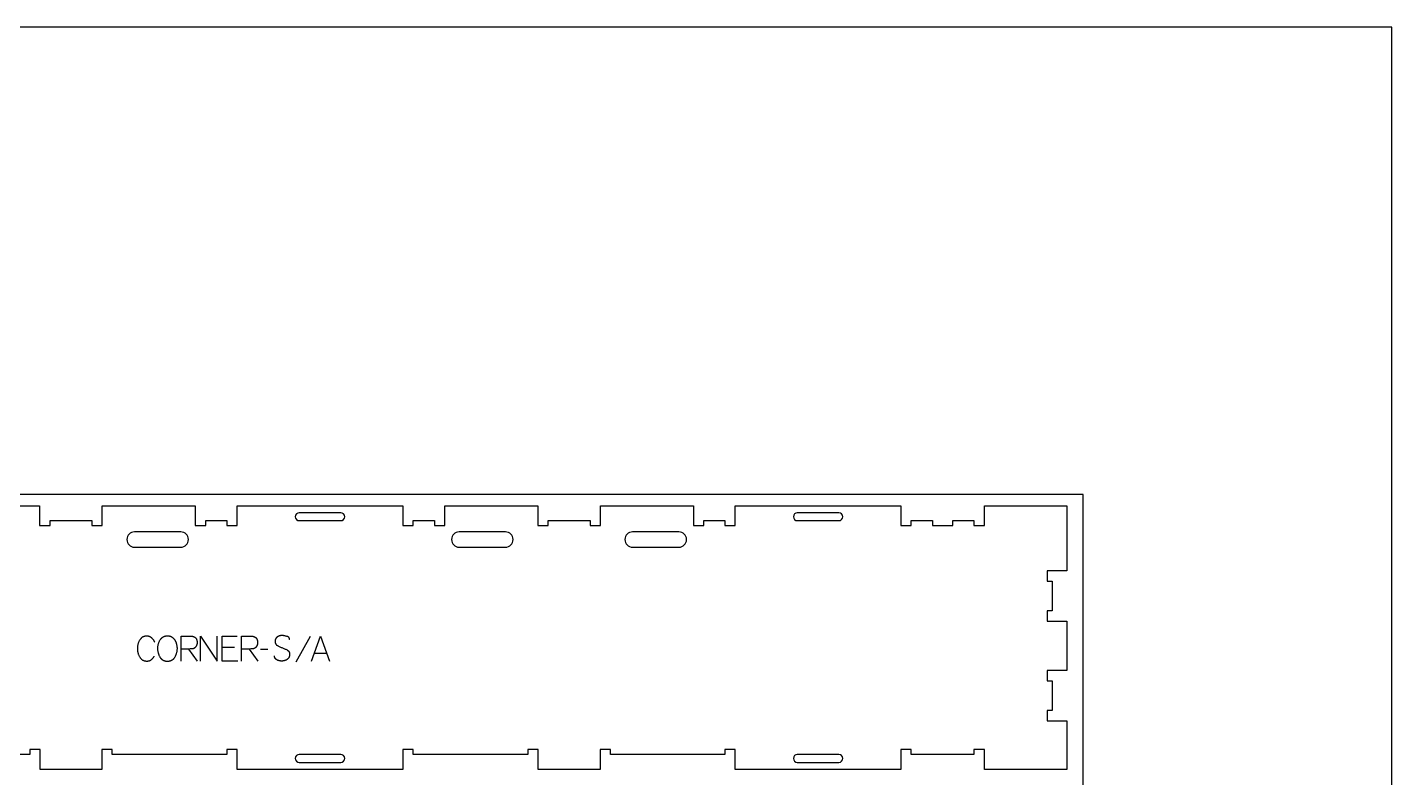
# Model space of a CAD drawing. Extents: x -40562 to -37379, y -17593 to -11999.
# Drawn here: x -39022 to -37379, y -12903 to -11999 of the extents above; entities that cross this region are included whole.
import ezdxf

# ---------------------------------------------------------------- set-up
doc = ezdxf.new("R2010")
doc.units = 0
for name, color, linetype in [('0_SHEET_SPRUCEPLY_2440X122', 1, 'CONTINUOUS'), ('1_ANYTOOL_1MMDEEP_LABELS_S', 2, 'CONTINUOUS'), ('3_ANYTOOL_CUTTHROUGH_INSID', 4, 'CONTINUOUS'), ('4_ANYTOOL_CUTTHROUGH_OUTSI', 5, 'CONTINUOUS'), ('DONOTCUT', 18, 'CONTINUOUS')]:
    doc.layers.add(name, color=color, linetype=linetype)

msp = doc.modelspace()

# ---------------------------------------------------------------- linework, layer by layer
at = {"layer": '0_SHEET_SPRUCEPLY_2440X122'}
msp.add_lwpolyline([(-40190.4, -12561.7), (-40190.4, -13781.7), (-37750.4, -13781.7), (-37750.4, -12561.7)], close=True, dxfattribs=at)
at = {"layer": '1_ANYTOOL_1MMDEEP_LABELS_S'}
for points in [[(-38868.7, -12739.8), (-38868.9, -12739.4), (-38869, -12739), (-38869.2, -12738.6), (-38869.4, -12738.3), (-38869.6, -12737.9), (-38869.8, -12737.5), (-38870, -12737.2), (-38870.3, -12736.8), (-38870.5, -12736.5), (-38870.7, -12736.2), (-38871, -12735.9), (-38871.3, -12735.6), (-38871.5, -12735.3), (-38871.8, -12735), (-38872.1, -12734.7), (-38872.4, -12734.4), (-38872.6, -12734.3), (-38872.8, -12734.2), (-38872.9, -12734.1), (-38873.1, -12733.9), (-38873.3, -12733.8), (-38873.4, -12733.7), (-38873.6, -12733.6), (-38873.8, -12733.5), (-38873.9, -12733.4), (-38874.1, -12733.3), (-38874.3, -12733.2), (-38874.5, -12733.1), (-38874.7, -12733.1), (-38874.8, -12733), (-38875, -12732.9), (-38875.2, -12732.8), (-38875.4, -12732.8), (-38875.6, -12732.7), (-38875.8, -12732.7), (-38876, -12732.6), (-38876.2, -12732.6), (-38876.4, -12732.5), (-38876.6, -12732.5), (-38876.8, -12732.4), (-38877, -12732.4), (-38877.2, -12732.4), (-38877.5, -12732.4), (-38877.7, -12732.3), (-38877.9, -12732.3), (-38878.1, -12732.3), (-38878.3, -12732.3), (-38878.6, -12732.3), (-38878.9, -12732.3), (-38879.2, -12732.3), (-38879.6, -12732.4), (-38879.9, -12732.4), (-38880.2, -12732.4), (-38880.5, -12732.5), (-38880.8, -12732.5), (-38881.1, -12732.6), (-38881.4, -12732.7), (-38881.7, -12732.8), (-38882, -12732.9), (-38882.3, -12733), (-38882.6, -12733.1), (-38882.7, -12733.1), (-38882.9, -12733.2), (-38883, -12733.3), (-38883.1, -12733.3), (-38883.3, -12733.4), (-38883.4, -12733.5), (-38883.5, -12733.6), (-38883.7, -12733.6), (-38883.8, -12733.7), (-38883.9, -12733.8), (-38884, -12733.9), (-38884.2, -12734), (-38884.3, -12734.1), (-38884.4, -12734.1), (-38884.6, -12734.3), (-38884.9, -12734.5), (-38885.1, -12734.7), (-38885.3, -12735), (-38885.5, -12735.2), (-38885.7, -12735.4), (-38885.9, -12735.7), (-38886.1, -12735.9), (-38886.3, -12736.2), (-38886.5, -12736.4), (-38886.7, -12736.7), (-38886.9, -12737), (-38887.2, -12737.6), (-38887.5, -12738.2), (-38887.8, -12738.8), (-38888.1, -12739.4), (-38888.4, -12740), (-38888.6, -12740.7), (-38888.8, -12741.3), (-38889, -12741.9), (-38889.2, -12742.6), (-38889.3, -12743.2), (-38889.4, -12743.9), (-38889.5, -12744.6), (-38889.6, -12745.2), (-38889.7, -12745.9), (-38889.7, -12746.6), (-38889.7, -12747.3), (-38889.7, -12748), (-38889.7, -12748.7), (-38889.6, -12749.4), (-38889.5, -12750.1), (-38889.4, -12750.7), (-38889.3, -12751.4), (-38889.1, -12752), (-38889.1, -12752.4), (-38889, -12752.7), (-38888.9, -12753), (-38888.8, -12753.3), (-38888.7, -12753.7), (-38888.6, -12754), (-38888.5, -12754.3), (-38888.3, -12754.6), (-38888.1, -12755.2), (-38887.8, -12755.8), (-38887.5, -12756.4), (-38887.2, -12757), (-38886.8, -12757.6), (-38886.7, -12757.9), (-38886.5, -12758.2), (-38886.3, -12758.5), (-38886.1, -12758.7), (-38885.9, -12759), (-38885.7, -12759.2), (-38885.5, -12759.4), (-38885.2, -12759.7), (-38885, -12759.9), (-38884.8, -12760.1), (-38884.5, -12760.3), (-38884.4, -12760.4), (-38884.3, -12760.5), (-38884.2, -12760.6), (-38884, -12760.7), (-38883.9, -12760.7), (-38883.8, -12760.8), (-38883.7, -12760.9), (-38883.5, -12761), (-38883.4, -12761.1), (-38883.3, -12761.1), (-38883.1, -12761.2), (-38883, -12761.3), (-38882.7, -12761.4), (-38882.4, -12761.5), (-38882.1, -12761.7), (-38881.8, -12761.8), (-38881.5, -12761.9), (-38881.2, -12761.9), (-38880.9, -12762), (-38880.6, -12762.1), (-38880.3, -12762.1), (-38879.9, -12762.2), (-38879.6, -12762.2), (-38879.3, -12762.3), (-38878.9, -12762.3), (-38878.6, -12762.3), (-38878.2, -12762.3), (-38877.8, -12762.3), (-38877.5, -12762.3), (-38877.3, -12762.3), (-38877.1, -12762.3), (-38876.9, -12762.2), (-38876.7, -12762.2), (-38876.5, -12762.2), (-38876.4, -12762.2), (-38876.2, -12762.1), (-38876, -12762.1), (-38875.9, -12762), (-38875.7, -12762), (-38875.5, -12762), (-38875.4, -12761.9), (-38875.2, -12761.9), (-38875, -12761.8), (-38874.9, -12761.7), (-38874.7, -12761.7), (-38874.6, -12761.6), (-38874.4, -12761.5), (-38874.3, -12761.5), (-38874.1, -12761.4), (-38874, -12761.3), (-38873.8, -12761.2), (-38873.7, -12761.2), (-38873.5, -12761.1), (-38873.4, -12761), (-38873.3, -12760.9), (-38873.1, -12760.8), (-38873, -12760.7), (-38872.7, -12760.5), (-38872.5, -12760.3), (-38872.2, -12760), (-38872, -12759.8), (-38871.7, -12759.6), (-38871.5, -12759.3), (-38871.2, -12759.1), (-38871, -12758.8), (-38870.8, -12758.6), (-38870.6, -12758.3), (-38870.4, -12758), (-38870.2, -12757.7), (-38870, -12757.4), (-38869.8, -12757.1), (-38869.6, -12756.8), (-38869.4, -12756.5)], [(-38837, -12762.3), (-38837, -12732.3), (-38825.7, -12732.3), (-38825.2, -12732.3), (-38824.7, -12732.3), (-38824.5, -12732.4), (-38824.2, -12732.4), (-38824, -12732.4), (-38823.8, -12732.4), (-38823.6, -12732.5), (-38823.4, -12732.5), (-38823.2, -12732.5), (-38823, -12732.6), (-38822.8, -12732.6), (-38822.6, -12732.7), (-38822.4, -12732.7), (-38822.2, -12732.8), (-38822, -12732.9), (-38821.8, -12732.9), (-38821.6, -12733), (-38821.5, -12733.1), (-38821.3, -12733.2), (-38821.1, -12733.2), (-38821, -12733.3), (-38820.8, -12733.4), (-38820.7, -12733.5), (-38820.5, -12733.6), (-38820.4, -12733.7), (-38820.2, -12733.8), (-38820.1, -12733.9), (-38819.9, -12734), (-38819.8, -12734.2), (-38819.7, -12734.3), (-38819.6, -12734.4), (-38819.4, -12734.5), (-38819.3, -12734.7), (-38819.2, -12734.8), (-38819.1, -12734.9), (-38819, -12735.1), (-38818.9, -12735.2), (-38818.8, -12735.4), (-38818.7, -12735.5), (-38818.6, -12735.7), (-38818.6, -12735.9), (-38818.5, -12736), (-38818.4, -12736.2), (-38818.3, -12736.4), (-38818.3, -12736.5), (-38818.2, -12736.7), (-38818.1, -12736.9), (-38818.1, -12737.1), (-38818, -12737.3), (-38818, -12737.5), (-38817.9, -12737.7), (-38817.9, -12737.9), (-38817.9, -12738.1), (-38817.8, -12738.3), (-38817.8, -12738.5), (-38817.8, -12738.8), (-38817.7, -12739), (-38817.7, -12739.2), (-38817.7, -12739.7), (-38817.7, -12740.2), (-38817.7, -12740.3), (-38817.7, -12740.5), (-38817.7, -12740.7), (-38817.7, -12740.9), (-38817.7, -12741), (-38817.8, -12741.2), (-38817.8, -12741.4), (-38817.8, -12741.5), (-38817.8, -12741.7), (-38817.9, -12741.9), (-38817.9, -12742), (-38817.9, -12742.2), (-38818, -12742.4), (-38818, -12742.5), (-38818.1, -12742.7), (-38818.1, -12742.9), (-38818.2, -12743), (-38818.3, -12743.2), (-38818.3, -12743.3), (-38818.4, -12743.5), (-38818.5, -12743.7), (-38818.5, -12743.8), (-38818.6, -12744), (-38818.7, -12744.1), (-38818.8, -12744.3), (-38818.9, -12744.4), (-38819, -12744.6), (-38819.1, -12744.7), (-38819.2, -12744.9), (-38819.3, -12745), (-38819.4, -12745.2), (-38819.5, -12745.3), (-38819.6, -12745.5), (-38819.7, -12745.6), (-38819.8, -12745.8), (-38819.9, -12745.9), (-38820.1, -12746), (-38820.2, -12746.1), (-38820.3, -12746.3), (-38820.4, -12746.4), (-38820.6, -12746.5), (-38820.7, -12746.6), (-38820.8, -12746.7), (-38821, -12746.8), (-38821.1, -12746.9), (-38821.3, -12747), (-38821.4, -12747.1), (-38821.6, -12747.1), (-38821.7, -12747.2), (-38821.9, -12747.3), (-38822, -12747.3), (-38822.2, -12747.4), (-38822.3, -12747.5), (-38822.5, -12747.5), (-38822.7, -12747.6), (-38822.8, -12747.6), (-38823, -12747.6), (-38823.2, -12747.7), (-38823.3, -12747.7), (-38823.5, -12747.7), (-38823.7, -12747.7), (-38823.9, -12747.8), (-38824.1, -12747.8), (-38826, -12747.8), (-38828, -12747.9), (-38837, -12747.9)], [(-38813.5, -12762.3), (-38813.5, -12732.3), (-38793.4, -12762.3), (-38793.4, -12732.3)], [(-38768.5, -12762.3), (-38787.4, -12762.3), (-38787.4, -12732.3), (-38769.6, -12732.3)], [(-38764.2, -12762.3), (-38764.2, -12732.3), (-38752.8, -12732.3), (-38752.3, -12732.3), (-38751.8, -12732.3), (-38751.6, -12732.4), (-38751.4, -12732.4), (-38751.2, -12732.4), (-38750.9, -12732.4), (-38750.7, -12732.5), (-38750.5, -12732.5), (-38750.3, -12732.5), (-38750.1, -12732.6), (-38749.9, -12732.6), (-38749.7, -12732.7), (-38749.5, -12732.7), (-38749.3, -12732.8), (-38749.1, -12732.9), (-38749, -12732.9), (-38748.8, -12733), (-38748.6, -12733.1), (-38748.4, -12733.2), (-38748.3, -12733.2), (-38748.1, -12733.3), (-38748, -12733.4), (-38747.8, -12733.5), (-38747.6, -12733.6), (-38747.5, -12733.7), (-38747.4, -12733.8), (-38747.2, -12733.9), (-38747.1, -12734), (-38747, -12734.2), (-38746.8, -12734.3), (-38746.7, -12734.4), (-38746.6, -12734.5), (-38746.5, -12734.7), (-38746.4, -12734.8), (-38746.3, -12734.9), (-38746.2, -12735.1), (-38746.1, -12735.2), (-38746, -12735.4), (-38745.9, -12735.5), (-38745.8, -12735.7), (-38745.7, -12735.9), (-38745.6, -12736), (-38745.5, -12736.2), (-38745.5, -12736.4), (-38745.4, -12736.5), (-38745.3, -12736.7), (-38745.3, -12736.9), (-38745.2, -12737.1), (-38745.2, -12737.3), (-38745.1, -12737.5), (-38745.1, -12737.7), (-38745, -12737.9), (-38745, -12738.1), (-38745, -12738.3), (-38744.9, -12738.5), (-38744.9, -12738.8), (-38744.9, -12739), (-38744.9, -12739.2), (-38744.8, -12739.7), (-38744.8, -12740.2), (-38744.8, -12740.3), (-38744.8, -12740.5), (-38744.9, -12740.7), (-38744.9, -12740.9), (-38744.9, -12741), (-38744.9, -12741.2), (-38744.9, -12741.4), (-38744.9, -12741.5), (-38745, -12741.7), (-38745, -12741.9), (-38745, -12742), (-38745.1, -12742.2), (-38745.1, -12742.4), (-38745.2, -12742.5), (-38745.2, -12742.7), (-38745.3, -12742.9), (-38745.3, -12743), (-38745.4, -12743.2), (-38745.5, -12743.3), (-38745.5, -12743.5), (-38745.6, -12743.7), (-38745.7, -12743.8), (-38745.8, -12744), (-38745.8, -12744.1), (-38745.9, -12744.3), (-38746, -12744.4), (-38746.1, -12744.6), (-38746.2, -12744.7), (-38746.3, -12744.9), (-38746.4, -12745), (-38746.5, -12745.2), (-38746.6, -12745.3), (-38746.7, -12745.5), (-38746.8, -12745.6), (-38747, -12745.8), (-38747.1, -12745.9), (-38747.2, -12746), (-38747.3, -12746.1), (-38747.5, -12746.3), (-38747.6, -12746.4), (-38747.7, -12746.5), (-38747.8, -12746.6), (-38748, -12746.7), (-38748.1, -12746.8), (-38748.3, -12746.9), (-38748.4, -12747), (-38748.6, -12747.1), (-38748.7, -12747.1), (-38748.8, -12747.2), (-38749, -12747.3), (-38749.2, -12747.3), (-38749.3, -12747.4), (-38749.5, -12747.5), (-38749.6, -12747.5), (-38749.8, -12747.6), (-38750, -12747.6), (-38750.1, -12747.6), (-38750.3, -12747.7), (-38750.5, -12747.7), (-38750.7, -12747.7), (-38750.8, -12747.7), (-38751, -12747.8), (-38751.2, -12747.8), (-38753.1, -12747.8), (-38755.2, -12747.9), (-38764.1, -12747.9)], [(-38706.2, -12736.6), (-38706.3, -12736.4), (-38706.3, -12736.3), (-38706.3, -12736.2), (-38706.3, -12736.1), (-38706.3, -12736), (-38706.3, -12735.9), (-38706.3, -12735.8), (-38706.3, -12735.7), (-38706.3, -12735.7), (-38706.3, -12735.6), (-38706.4, -12735.5), (-38706.4, -12735.4), (-38706.4, -12735.3), (-38706.4, -12735.2), (-38706.5, -12735.2), (-38706.5, -12735.1), (-38706.5, -12735), (-38706.5, -12734.9), (-38706.6, -12734.9), (-38706.6, -12734.8), (-38706.6, -12734.7), (-38706.7, -12734.6), (-38706.7, -12734.6), (-38706.7, -12734.5), (-38706.8, -12734.4), (-38706.8, -12734.4), (-38706.9, -12734.3), (-38706.9, -12734.2), (-38707, -12734.2), (-38707, -12734.1), (-38707.1, -12734), (-38707.1, -12734), (-38707.2, -12733.9), (-38707.2, -12733.9), (-38707.3, -12733.8), (-38707.3, -12733.7), (-38707.4, -12733.7), (-38707.5, -12733.6), (-38707.5, -12733.6), (-38707.6, -12733.5), (-38707.7, -12733.5), (-38707.7, -12733.4), (-38707.8, -12733.4), (-38707.9, -12733.3), (-38707.9, -12733.3), (-38708, -12733.2), (-38708.1, -12733.2), (-38708.2, -12733.1), (-38708.3, -12733.1), (-38708.3, -12733), (-38708.4, -12733), (-38708.6, -12732.9), (-38708.8, -12732.8), (-38708.9, -12732.8), (-38709.1, -12732.7), (-38709.3, -12732.6), (-38709.5, -12732.6), (-38710.3, -12732.3), (-38711.1, -12732.2), (-38711.9, -12732), (-38712.7, -12731.9), (-38713.1, -12731.8), (-38713.5, -12731.8), (-38713.8, -12731.7), (-38714.2, -12731.7), (-38714.6, -12731.7), (-38714.9, -12731.6), (-38715.3, -12731.6), (-38715.6, -12731.6), (-38715.8, -12731.6), (-38716, -12731.6), (-38716.2, -12731.6), (-38716.4, -12731.7), (-38716.6, -12731.7), (-38716.8, -12731.7), (-38717, -12731.7), (-38717.2, -12731.7), (-38717.3, -12731.8), (-38717.5, -12731.8), (-38717.7, -12731.8), (-38717.9, -12731.9), (-38718.1, -12731.9), (-38718.2, -12732), (-38718.4, -12732), (-38718.6, -12732.1), (-38718.8, -12732.1), (-38719, -12732.2), (-38719.1, -12732.3), (-38719.3, -12732.3), (-38719.5, -12732.4), (-38719.6, -12732.5), (-38719.8, -12732.6), (-38720, -12732.7), (-38720.1, -12732.7), (-38720.3, -12732.8), (-38720.5, -12732.9), (-38720.6, -12733), (-38720.8, -12733.1), (-38720.9, -12733.2), (-38721.1, -12733.3), (-38721.2, -12733.4), (-38721.4, -12733.6), (-38721.6, -12733.7), (-38721.7, -12733.8), (-38721.8, -12733.9), (-38722, -12734.1), (-38722.1, -12734.2), (-38722.2, -12734.3), (-38722.3, -12734.5), (-38722.5, -12734.6), (-38722.6, -12734.7), (-38722.7, -12734.9), (-38722.8, -12735), (-38722.9, -12735.2), (-38722.9, -12735.3), (-38723, -12735.5), (-38723.1, -12735.7), (-38723.2, -12735.8), (-38723.3, -12736), (-38723.3, -12736.2), (-38723.4, -12736.3), (-38723.4, -12736.5), (-38723.5, -12736.7), (-38723.5, -12736.9), (-38723.6, -12737.1), (-38723.6, -12737.2), (-38723.6, -12737.4), (-38723.7, -12737.6), (-38723.7, -12737.8), (-38723.7, -12738), (-38723.7, -12738.2), (-38723.7, -12738.4), (-38723.7, -12738.7), (-38723.7, -12738.9), (-38723.7, -12739.1), (-38723.7, -12739.3), (-38723.7, -12739.5), (-38723.7, -12739.7), (-38723.6, -12739.9), (-38723.6, -12740.1), (-38723.6, -12740.3), (-38723.5, -12740.5), (-38723.5, -12740.6), (-38723.4, -12740.8), (-38723.3, -12741), (-38723.3, -12741.1), (-38723.3, -12741.2), (-38723.2, -12741.2), (-38723.2, -12741.3), (-38723.2, -12741.4), (-38723.1, -12741.5), (-38723.1, -12741.6), (-38723, -12741.7), (-38723, -12741.7), (-38722.9, -12741.8), (-38722.9, -12741.9), (-38722.8, -12742), (-38722.8, -12742), (-38722.7, -12742.1), (-38722.7, -12742.2), (-38722.6, -12742.3), (-38722.6, -12742.3), (-38722.5, -12742.4), (-38722.5, -12742.5), (-38722.4, -12742.5), (-38722.3, -12742.6), (-38722.3, -12742.7), (-38722.2, -12742.7), (-38722.1, -12742.8), (-38722, -12742.9), (-38721.9, -12743.1), (-38721.7, -12743.2), (-38721.6, -12743.3), (-38721.4, -12743.4), (-38721.2, -12743.5), (-38721.1, -12743.6), (-38720.9, -12743.7), (-38720.2, -12744.1), (-38719.5, -12744.5), (-38718.7, -12744.8), (-38717.9, -12745.2), (-38717.2, -12745.6), (-38716.4, -12745.9), (-38715.6, -12746.2), (-38714.7, -12746.5), (-38713.9, -12746.8), (-38713.1, -12747.2), (-38712.3, -12747.5), (-38711.6, -12747.9), (-38710.8, -12748.2), (-38710.1, -12748.6), (-38709.4, -12749), (-38708.7, -12749.5), (-38708.5, -12749.6), (-38708.4, -12749.7), (-38708.2, -12749.8), (-38708.1, -12749.9), (-38708.1, -12749.9), (-38708, -12750), (-38707.9, -12750), (-38707.9, -12750.1), (-38707.8, -12750.2), (-38707.7, -12750.2), (-38707.7, -12750.3), (-38707.6, -12750.4), (-38707.5, -12750.4), (-38707.5, -12750.5), (-38707.4, -12750.6), (-38707.4, -12750.6), (-38707.3, -12750.7), (-38707.2, -12750.8), (-38707.2, -12750.9), (-38707.1, -12750.9), (-38707.1, -12751), (-38707, -12751.1), (-38707, -12751.2), (-38706.9, -12751.3), (-38706.9, -12751.3), (-38706.9, -12751.4), (-38706.8, -12751.5), (-38706.8, -12751.6), (-38706.7, -12751.7), (-38706.7, -12751.8), (-38706.7, -12751.8), (-38706.6, -12751.9), (-38706.6, -12752), (-38706.6, -12752.1), (-38706.5, -12752.2), (-38706.5, -12752.3), (-38706.5, -12752.4), (-38706.4, -12752.6), (-38706.4, -12752.8), (-38706.4, -12753), (-38706.3, -12753.2), (-38706.3, -12753.4), (-38706.3, -12753.6), (-38706.3, -12753.8), (-38706.3, -12754), (-38706.3, -12754.2), (-38706.3, -12754.4), (-38706.3, -12754.7), (-38706.3, -12754.9), (-38706.3, -12755.1), (-38706.3, -12755.4), (-38706.4, -12755.6), (-38706.4, -12755.8), (-38706.4, -12756), (-38706.5, -12756.2), (-38706.5, -12756.4), (-38706.6, -12756.6), (-38706.7, -12756.8), (-38706.7, -12757), (-38706.8, -12757.2), (-38706.9, -12757.4), (-38707, -12757.6), (-38707, -12757.8), (-38707.1, -12758), (-38707.2, -12758.1), (-38707.3, -12758.3), (-38707.4, -12758.5), (-38707.6, -12758.7), (-38707.7, -12758.8), (-38707.8, -12759), (-38707.9, -12759.1), (-38708.1, -12759.3), (-38708.2, -12759.4), (-38708.3, -12759.6), (-38708.5, -12759.7), (-38708.6, -12759.8), (-38708.8, -12760), (-38708.9, -12760.1), (-38709.1, -12760.2), (-38709.3, -12760.3), (-38709.5, -12760.4), (-38709.8, -12760.7), (-38710.2, -12760.9), (-38710.6, -12761.1), (-38710.9, -12761.2), (-38711.3, -12761.4), (-38711.7, -12761.6), (-38711.9, -12761.6), (-38712.1, -12761.7), (-38712.3, -12761.8), (-38712.4, -12761.8), (-38712.6, -12761.9), (-38712.8, -12761.9), (-38713, -12762), (-38713.2, -12762), (-38713.4, -12762.1), (-38713.6, -12762.1), (-38713.8, -12762.1), (-38714, -12762.2), (-38714.2, -12762.2), (-38714.4, -12762.2), (-38714.8, -12762.3), (-38715.2, -12762.3), (-38715.7, -12762.3), (-38716.1, -12762.3), (-38716.5, -12762.3), (-38716.9, -12762.3), (-38717.3, -12762.2), (-38717.7, -12762.2), (-38718.1, -12762.1), (-38718.5, -12762), (-38718.8, -12761.9), (-38719.2, -12761.8), (-38719.6, -12761.7), (-38720, -12761.6), (-38720.3, -12761.5), (-38720.7, -12761.3), (-38721, -12761.1), (-38721.4, -12761), (-38721.7, -12760.8), (-38721.9, -12760.7), (-38722.1, -12760.6), (-38722.2, -12760.5), (-38722.4, -12760.3), (-38722.5, -12760.2), (-38722.7, -12760.1), (-38722.8, -12760), (-38722.9, -12759.9), (-38723, -12759.8), (-38723.2, -12759.6), (-38723.3, -12759.5), (-38723.4, -12759.4), (-38723.4, -12759.3), (-38723.5, -12759.2), (-38723.5, -12759.2), (-38723.6, -12759.1), (-38723.6, -12759), (-38723.7, -12759), (-38723.7, -12758.9), (-38723.8, -12758.8), (-38723.8, -12758.7), (-38723.9, -12758.7), (-38723.9, -12758.6), (-38723.9, -12758.5), (-38724, -12758.4), (-38724, -12758.4), (-38724, -12758.3), (-38724.1, -12758.2), (-38724.1, -12758.1), (-38724.1, -12758), (-38724.2, -12758), (-38724.2, -12757.9), (-38724.2, -12757.7), (-38724.3, -12757.5), (-38724.3, -12757.4), (-38724.4, -12757.2), (-38724.4, -12757), (-38724.4, -12756.8), (-38724.4, -12756.7), (-38724.5, -12756.5), (-38724.5, -12756.3), (-38724.5, -12756.1)], [(-38681.7, -12732.8), (-38698.9, -12763.6)], [(-38680, -12762.3), (-38669.1, -12732.3), (-38658.1, -12762.3)], [(-38828, -12747.9), (-38817.6, -12762.4)], [(-38772.7, -12746.2), (-38787.4, -12746.2)], [(-38755.2, -12747.9), (-38744.7, -12762.4)], [(-38732.7, -12748.4), (-38741.5, -12748.5)], [(-38676.5, -12752.8), (-38661.6, -12752.8)]]:
    msp.add_lwpolyline(points, dxfattribs=at)
msp.add_lwpolyline([(-38853.1, -12732), (-38852.7, -12732), (-38852.3, -12732), (-38852, -12732), (-38851.6, -12732.1), (-38851.4, -12732.1), (-38851.3, -12732.1), (-38851.1, -12732.1), (-38850.9, -12732.2), (-38850.8, -12732.2), (-38850.6, -12732.3), (-38850.4, -12732.3), (-38850.3, -12732.3), (-38850.1, -12732.4), (-38850, -12732.4), (-38849.8, -12732.5), (-38849.7, -12732.5), (-38849.5, -12732.6), (-38849.4, -12732.7), (-38849.2, -12732.7), (-38849.1, -12732.8), (-38848.9, -12732.9), (-38848.8, -12732.9), (-38848.6, -12733), (-38848.5, -12733.1), (-38848.4, -12733.2), (-38848.2, -12733.3), (-38848.1, -12733.4), (-38848, -12733.4), (-38847.7, -12733.6), (-38847.4, -12733.8), (-38847.2, -12734), (-38846.9, -12734.2), (-38846.7, -12734.4), (-38846.5, -12734.7), (-38846.3, -12734.9), (-38846, -12735.1), (-38845.8, -12735.4), (-38845.6, -12735.6), (-38845.4, -12735.9), (-38845.2, -12736.1), (-38845, -12736.4), (-38844.9, -12736.6), (-38844.7, -12736.9), (-38844.5, -12737.2), (-38844.3, -12737.5), (-38844.2, -12737.8), (-38844, -12738.1), (-38843.9, -12738.4), (-38843.7, -12738.7), (-38843.6, -12739), (-38843.5, -12739.3), (-38843.3, -12739.6), (-38843.2, -12739.9), (-38843.1, -12740.2), (-38843, -12740.5), (-38842.9, -12740.9), (-38842.8, -12741.2), (-38842.7, -12741.5), (-38842.6, -12741.9), (-38842.5, -12742.2), (-38842.4, -12742.9), (-38842.3, -12743.6), (-38842.2, -12744.2), (-38842.1, -12744.9), (-38842, -12745.6), (-38841.9, -12746.2), (-38841.9, -12746.8), (-38841.9, -12747.5), (-38841.9, -12748.1), (-38842, -12748.8), (-38842, -12749.4), (-38842.1, -12750), (-38842.2, -12750.7), (-38842.3, -12751.3), (-38842.4, -12751.9), (-38842.6, -12752.6), (-38842.8, -12753.2), (-38843, -12753.9), (-38843.2, -12754.5), (-38843.5, -12755.1), (-38843.7, -12755.8), (-38844, -12756.4), (-38844.3, -12757), (-38844.7, -12757.7), (-38844.8, -12758), (-38845, -12758.3), (-38845.2, -12758.6), (-38845.4, -12758.9), (-38845.6, -12759.2), (-38845.8, -12759.4), (-38846, -12759.7), (-38846.3, -12759.9), (-38846.4, -12760), (-38846.5, -12760.1), (-38846.6, -12760.3), (-38846.7, -12760.4), (-38846.8, -12760.5), (-38847, -12760.6), (-38847.1, -12760.7), (-38847.2, -12760.8), (-38847.3, -12760.9), (-38847.4, -12761), (-38847.6, -12761.1), (-38847.7, -12761.2), (-38847.8, -12761.3), (-38848, -12761.3), (-38848.1, -12761.4), (-38848.2, -12761.5), (-38848.4, -12761.6), (-38848.5, -12761.7), (-38848.7, -12761.7), (-38848.8, -12761.8), (-38848.9, -12761.9), (-38849.1, -12761.9), (-38849.2, -12762), (-38849.4, -12762.1), (-38849.5, -12762.1), (-38849.7, -12762.2), (-38849.8, -12762.2), (-38850, -12762.3), (-38850.3, -12762.4), (-38850.6, -12762.5), (-38850.9, -12762.5), (-38851.3, -12762.6), (-38851.6, -12762.7), (-38852, -12762.7), (-38852.3, -12762.7), (-38852.7, -12762.8), (-38853, -12762.8), (-38853.4, -12762.8), (-38853.8, -12762.8), (-38854.2, -12762.8), (-38854.5, -12762.7), (-38854.9, -12762.7), (-38855.2, -12762.7), (-38855.6, -12762.6), (-38855.9, -12762.5), (-38856.3, -12762.5), (-38856.6, -12762.4), (-38856.9, -12762.3), (-38857.1, -12762.2), (-38857.2, -12762.2), (-38857.4, -12762.1), (-38857.5, -12762.1), (-38857.7, -12762), (-38857.8, -12761.9), (-38858, -12761.9), (-38858.1, -12761.8), (-38858.3, -12761.7), (-38858.4, -12761.6), (-38858.6, -12761.6), (-38858.7, -12761.5), (-38858.9, -12761.4), (-38859, -12761.3), (-38859.1, -12761.2), (-38859.3, -12761.1), (-38859.4, -12761), (-38859.5, -12761), (-38859.7, -12760.9), (-38859.8, -12760.8), (-38859.9, -12760.7), (-38860, -12760.5), (-38860.1, -12760.4), (-38860.3, -12760.3), (-38860.4, -12760.2), (-38860.5, -12760.1), (-38860.6, -12760), (-38860.7, -12759.9), (-38860.8, -12759.7), (-38861, -12759.6), (-38861.2, -12759.4), (-38861.4, -12759.1), (-38861.6, -12758.8), (-38861.8, -12758.5), (-38862, -12758.2), (-38862.2, -12757.9), (-38862.3, -12757.6), (-38862.7, -12756.9), (-38863, -12756.3), (-38863.3, -12755.7), (-38863.5, -12755), (-38863.8, -12754.4), (-38864, -12753.7), (-38864.2, -12753.1), (-38864.4, -12752.4), (-38864.6, -12751.7), (-38864.7, -12751.1), (-38864.8, -12750.4), (-38864.9, -12749.8), (-38865, -12749.1), (-38865.1, -12748.5), (-38865.1, -12747.8), (-38865.1, -12747.2), (-38865.1, -12746.5), (-38865, -12745.8), (-38865, -12745.1), (-38864.9, -12744.4), (-38864.8, -12743.8), (-38864.7, -12743.1), (-38864.5, -12742.5), (-38864.4, -12741.8), (-38864.2, -12741.2), (-38864, -12740.5), (-38863.7, -12739.9), (-38863.5, -12739.2), (-38863.2, -12738.6), (-38862.9, -12738), (-38862.6, -12737.4), (-38862.2, -12736.8), (-38862, -12736.5), (-38861.8, -12736.2), (-38861.6, -12735.9), (-38861.4, -12735.7), (-38861.2, -12735.4), (-38861, -12735.2), (-38860.8, -12734.9), (-38860.5, -12734.7), (-38860.4, -12734.6), (-38860.3, -12734.5), (-38860.2, -12734.4), (-38860.1, -12734.2), (-38859.9, -12734.1), (-38859.8, -12734), (-38859.7, -12733.9), (-38859.6, -12733.9), (-38859.4, -12733.8), (-38859.3, -12733.7), (-38859.2, -12733.6), (-38859, -12733.5), (-38858.9, -12733.4), (-38858.7, -12733.3), (-38858.6, -12733.3), (-38858.5, -12733.2), (-38858.3, -12733.1), (-38858.2, -12733), (-38857.9, -12732.9), (-38857.6, -12732.8), (-38857.3, -12732.6), (-38857, -12732.5), (-38856.6, -12732.4), (-38856.3, -12732.3), (-38856, -12732.3), (-38855.6, -12732.2), (-38855.3, -12732.1), (-38854.9, -12732.1), (-38854.6, -12732), (-38854.2, -12732), (-38853.8, -12732), (-38853.4, -12732)], close=True, dxfattribs=at)
at = {"layer": '3_ANYTOOL_CUTTHROUGH_INSID', "color": 4}
for points in [[(-38694.7, -12593.3), (-38644.7, -12593.3, 1), (-38644.7, -12583.8), (-38694.7, -12583.8, 1)], [(-38094.7, -12593.3), (-38044.7, -12593.3, 1), (-38044.7, -12583.8), (-38094.7, -12583.8, 1)], [(-38837.4, -12606.8), (-38893.1, -12606.8, 1), (-38893.1, -12625.3), (-38837.4, -12625.3, 1)], [(-38502, -12625.3), (-38446.3, -12625.3, 1), (-38446.3, -12606.8), (-38502, -12606.8, 1)], [(-38237.4, -12606.8), (-38293.1, -12606.8, 1), (-38293.1, -12625.3), (-38237.4, -12625.3, 1)], [(-38694.7, -12874.8, 1), (-38694.7, -12884.3), (-38644.7, -12884.3, 1), (-38644.7, -12874.8)], [(-38094.7, -12874.8, 1), (-38094.7, -12884.3), (-38044.7, -12884.3, 1), (-38044.7, -12874.8)]]:
    msp.add_lwpolyline(points, format="xyb", close=True, dxfattribs=at)
at = {"layer": '4_ANYTOOL_CUTTHROUGH_OUTSI', "color": 5}
msp.add_lwpolyline([(-39119.4, -12575.3), (-39007.4, -12575.3), (-39007.4, -12599.3), (-38994.9, -12599.3), (-38994.9, -12593.3), (-38944.4, -12593.3), (-38944.4, -12599.3), (-38931.9, -12599.3), (-38931.9, -12575.3), (-38819.9, -12575.3), (-38819.9, -12599.3), (-38807.4, -12599.3), (-38807.4, -12593.3), (-38781.9, -12593.3), (-38781.9, -12599.3), (-38769.4, -12599.3), (-38769.4, -12575.3), (-38569.9, -12575.3), (-38569.9, -12599.3), (-38557.4, -12599.3), (-38557.4, -12593.3), (-38531.9, -12593.3), (-38531.9, -12599.3), (-38519.4, -12599.3), (-38519.4, -12575.3), (-38407.4, -12575.3), (-38407.4, -12599.3), (-38394.9, -12599.3), (-38394.9, -12593.3), (-38344.4, -12593.3), (-38344.4, -12599.3), (-38331.9, -12599.3), (-38331.9, -12575.3), (-38219.9, -12575.3), (-38219.9, -12599.3), (-38207.4, -12599.3), (-38207.4, -12593.3), (-38181.9, -12593.3), (-38181.9, -12599.3), (-38169.4, -12599.3), (-38169.4, -12575.3), (-37969.9, -12575.3), (-37969.9, -12599.3), (-37957.4, -12599.3), (-37957.4, -12593.3), (-37931.9, -12593.3), (-37931.9, -12599.3), (-37907.4, -12599.3), (-37907.4, -12593.3), (-37881.9, -12593.3), (-37881.9, -12599.3), (-37869.4, -12599.3), (-37869.4, -12575.3), (-37769.9, -12575.3), (-37769.9, -12653.8), (-37793.9, -12653.8), (-37793.9, -12666.3), (-37787.9, -12666.3), (-37787.9, -12701.8), (-37793.9, -12701.8), (-37793.9, -12714.3), (-37769.9, -12714.3), (-37769.9, -12773.8), (-37793.9, -12773.8), (-37793.9, -12786.3), (-37787.9, -12786.3), (-37787.9, -12821.8), (-37793.9, -12821.8), (-37793.9, -12834.3), (-37769.9, -12834.3), (-37769.9, -12892.8), (-37869.4, -12892.8), (-37869.4, -12868.8), (-37881.9, -12868.8), (-37881.9, -12874.8), (-37957.4, -12874.8), (-37957.4, -12868.8), (-37969.9, -12868.8), (-37969.9, -12892.8), (-38169.4, -12892.8), (-38169.4, -12868.8), (-38181.9, -12868.8), (-38181.9, -12874.8), (-38319.9, -12874.8), (-38319.9, -12868.8), (-38332.4, -12868.8), (-38332.4, -12892.8), (-38406.9, -12892.8), (-38406.9, -12868.8), (-38419.4, -12868.8), (-38419.4, -12874.8), (-38557.4, -12874.8), (-38557.4, -12868.8), (-38569.9, -12868.8), (-38569.9, -12892.8), (-38769.4, -12892.8), (-38769.4, -12868.8), (-38781.9, -12868.8), (-38781.9, -12874.8), (-38919.9, -12874.8), (-38919.9, -12868.8), (-38932.4, -12868.8), (-38932.4, -12892.8), (-39006.9, -12892.8), (-39006.9, -12868.8), (-39019.4, -12868.8), (-39019.4, -12874.8), (-39157.4, -12874.8)], dxfattribs=at)
at = {"layer": 'DONOTCUT'}
msp.add_lwpolyline([(-40562.1, -17592.7), (-37378.7, -17592.7), (-37378.7, -11999.3), (-40562.1, -11999.3)], close=True, dxfattribs=at)

doc.saveas('drawing.dxf')
